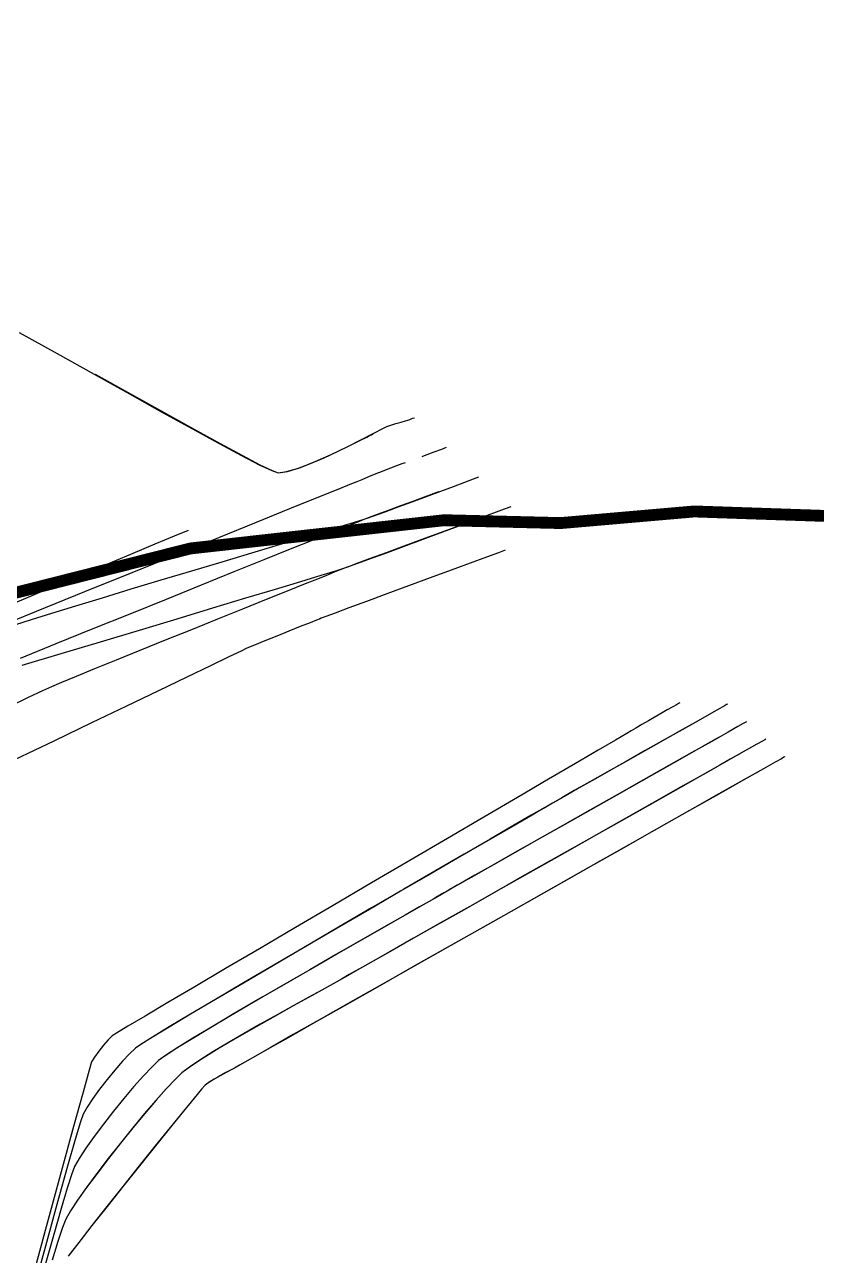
# Model space of a CAD drawing. Header units: metres. Extents: x 708868 to 711043, y 5411316 to 5413138.
# Drawn here: x 710462.6 to 710529.5, y 5412530.9 to 5412634.7 of the extents above; entities that cross this region are included whole.
import ezdxf

# ---------------------------------------------------------------- set-up
doc = ezdxf.new("R2010")
doc.units = ezdxf.units.M
doc.linetypes.add('DASHED', pattern=[0.75, 0.5, -0.25])
for name, color, linetype in [('C-ANNO-TABL', 1, 'Continuous'), ('Rionegro 2010_Contours', 7, 'Continuous'), ('Rionegro 2014_Contours', 7, 'Continuous'), ('Rionegro 2018_Contours', 7, 'Continuous')]:
    doc.layers.add(name, color=color, linetype=linetype)

msp = doc.modelspace()

# ---------------------------------------------------------------- linework, layer by layer
at = {"layer": 'C-ANNO-TABL', "color": 4, "linetype": 'DASHED', "true_color": 0x3dffff, "const_width": 1, "flags": 128}
msp.add_lwpolyline([(711042.54, 5413065.08), (710960.96, 5413110.4), (710928.51, 5413129.62), (710904.96, 5413136.48), (710878.34, 5413137.92), (710860.98, 5413136.79), (710843.25, 5413130), (710825.89, 5413114.54), (710808.92, 5413089.66), (710785.53, 5413050.07), (710767.48, 5413018.5), (710750.58, 5412962.4), (710732.95, 5412902.16), (710722.63, 5412876.69), (710711.1, 5412854.24), (710709.27, 5412838.47), (710712.25, 5412799.16), (710711.4, 5412767.16), (710706.84, 5412750.08), (710696.97, 5412735.65), (710677.97, 5412728.44), (710654.04, 5412726.54), (710627.07, 5412724.64), (710606.56, 5412720.47), (710589.8, 5412712.38), (710580.58, 5412698.73), (710577.45, 5412692.07), (710576.62, 5412681.45), (710581.7, 5412658.89), (710586.52, 5412640.58), (710590.14, 5412620.11), (710586.76, 5412609.51), (710569.89, 5412600.36), (710548.45, 5412592.65), (710519.16, 5412593.65), (710507.9, 5412592.67), (710498.04, 5412592.91), (710476.65, 5412590.53), (710453.44, 5412584.65), (710430.06, 5412578.87), (710407.17, 5412571.65), (710393.36, 5412565.35), (710390.57, 5412558.78), (710388.56, 5412550.53), (710383.7, 5412533.01), (710380.56, 5412521.69), (710371.65, 5412514.46), (710365.86, 5412509.89), (710362.01, 5412504.59), (710331.38, 5412455.85), (710322.46, 5412437.3), (710314.75, 5412419.96), (710310.91, 5412404.45), (710310.19, 5412389.52), (710312.36, 5412375.55), (710316.7, 5412365.43), (710327.06, 5412353.87), (710331.95, 5412345.85), (710336.14, 5412343.08), (710341.7, 5412343.55), (710347.66, 5412345.73), (710357.76, 5412346.03), (710373.48, 5412344.55), (710380.94, 5412341.93), (710387.56, 5412337.03), (710390.34, 5412331.13), (710393.23, 5412321.91), (710394.37, 5412314.08), (710391.95, 5412287.73), (710391.95, 5412242), (710398.77, 5412181.36), (710397.17, 5412154.92), (710391.09, 5412141.08), (710382.35, 5412135.26), (710365.93, 5412125.12), (710349.52, 5412122.86), (710314.94, 5412100.53), (710310.16, 5412097.45), (710304.08, 5412096.97), (710288.95, 5412103.64), (710260.4, 5412118.75), (710227.16, 5412131.8), (710192.2, 5412139.84), (710067.13, 5412167.23), (710056.51, 5412173.82), (710010.25, 5412214.54), (709997.9, 5412231.7), (709990.99, 5412235.84), (709981.95, 5412236.81), (709941.87, 5412226.35), (709906.21, 5412219.68), (709872.55, 5412206.97), (709858.98, 5412200.97), (709841.48, 5412178.77), (709831.7, 5412162.57), (709826.82, 5412138.12), (709826.1, 5412113.87), (709847.99, 5412057.97), (709847.99, 5412027.52), (709841.15, 5411995.84), (709821.68, 5411967.67), (709785.13, 5411896), (709764.5, 5411870.43), (709729.92, 5411841.63), (709687.88, 5411828.1), (709653.61, 5411828.39), (709636.8, 5411836.29), (709611.99, 5411871.53), (709572.15, 5411935.23), (709533.47, 5411953.88), (709461.2, 5411963.08), (709400.58, 5411961.74), (709328.3, 5411946.17), (709283.9, 5411933.17), (709246.82, 5411886.15), (709230.21, 5411871.99), (709186.77, 5411865.79), (709143.57, 5411868.97), (709131.37, 5411871.68), (709115.44, 5411870.35), (709084.2, 5411857.65), (709062.64, 5411854.33), (708913.41, 5411851.54)], dxfattribs=at)
at = {"layer": 'Rionegro 2010_Contours'}
for points in [[(710462.19, 5412608.76, 249), (710465.39, 5412606.97, 249), (710468.51, 5412605.23, 249), (710471.49, 5412603.57, 249), (710474.27, 5412602.01, 249), (710476.81, 5412600.61, 249), (710479.06, 5412599.38, 249), (710480.95, 5412598.36, 249), (710482.45, 5412597.59, 249), (710483.5, 5412597.1, 249), (710484.04, 5412596.92, 249), (710484.84, 5412597.03, 249), (710485.92, 5412597.37, 249), (710487.18, 5412597.87, 249), (710488.53, 5412598.47, 249), (710489.86, 5412599.11, 249), (710491.09, 5412599.73, 249), (710492.13, 5412600.26, 249), (710492.87, 5412600.65, 249), (710493.22, 5412600.82, 249), (710493.54, 5412600.92, 249), (710493.97, 5412601.06, 249), (710494.42, 5412601.19, 249), (710494.79, 5412601.3, 249), (710494.98, 5412601.35, 249), (710495.17, 5412601.42, 249), (710495.39, 5412601.51, 249), (710495.54, 5412601.56, 249)], [(710496.2, 5412598.29, 248), (710496.39, 5412598.36, 248), (710497.21, 5412598.67, 248), (710497.86, 5412598.92, 248), (710498.26, 5412599.07, 248)], [(710461.91, 5412584.11, 247), (710463.24, 5412584.54, 247), (710464.95, 5412585.07, 247), (710466.96, 5412585.69, 247), (710469.21, 5412586.37, 247), (710471.64, 5412587.11, 247), (710474.18, 5412587.87, 247), (710476.76, 5412588.64, 247), (710479.33, 5412589.41, 247), (710481.82, 5412590.15, 247), (710484.16, 5412590.85, 247), (710486.29, 5412591.48, 247), (710488.14, 5412592.04, 247), (710489.65, 5412592.49, 247), (710490.76, 5412592.83, 247), (710491.39, 5412593.03, 247), (710492.12, 5412593.29, 247), (710493.07, 5412593.62, 247), (710494.17, 5412594.03, 247), (710495.35, 5412594.47, 247), (710496.57, 5412594.92, 247), (710497.76, 5412595.36, 247), (710498.85, 5412595.77, 247), (710499.8, 5412596.13, 247), (710500.53, 5412596.4, 247), (710500.99, 5412596.57, 247)], [(710462.44, 5412580.67, 246), (710465.73, 5412581.66, 246), (710469.04, 5412582.65, 246), (710472.33, 5412583.64, 246), (710475.51, 5412584.6, 246), (710478.53, 5412585.51, 246), (710481.32, 5412586.35, 246), (710483.82, 5412587.1, 246), (710485.96, 5412587.75, 246), (710487.68, 5412588.27, 246), (710488.91, 5412588.65, 246), (710489.6, 5412588.87, 246), (710490.45, 5412589.17, 246), (710491.62, 5412589.59, 246), (710493.04, 5412590.1, 246), (710494.61, 5412590.69, 246), (710496.28, 5412591.3, 246), (710497.95, 5412591.93, 246), (710499.55, 5412592.53, 246), (710501.01, 5412593.07, 246), (710502.24, 5412593.53, 246), (710503.16, 5412593.88, 246), (710503.71, 5412594.08, 246)], [(710460.32, 5412585.32, 248), (710463.49, 5412586.65, 248), (710466.47, 5412587.9, 248), (710469.19, 5412589.04, 248), (710471.6, 5412590.05, 248), (710473.66, 5412590.91, 248), (710475.3, 5412591.58, 248), (710476.47, 5412592.06, 248), (710476.49, 5412592.07, 248)], [(710521.96, 5412577.39, 246), (710521.89, 5412577.35, 246), (710521.71, 5412577.24, 246), (710521.32, 5412577.03, 246), (710520.62, 5412576.63, 246), (710519.49, 5412575.99, 246), (710518.13, 5412575.23, 246), (710516.63, 5412574.38, 246), (710515.03, 5412573.48, 246), (710513.41, 5412572.56, 246), (710511.83, 5412571.67, 246), (710510.35, 5412570.83, 246), (710509.04, 5412570.09, 246), (710507.98, 5412569.48, 246), (710507.21, 5412569.04, 246), (710506.55, 5412568.67, 246), (710505.41, 5412568.01, 246), (710503.86, 5412567.11, 246), (710501.94, 5412566, 246), (710499.73, 5412564.72, 246), (710497.28, 5412563.3, 246), (710494.66, 5412561.78, 246), (710491.93, 5412560.19, 246), (710489.15, 5412558.57, 246), (710486.38, 5412556.95, 246), (710483.68, 5412555.37, 246), (710481.12, 5412553.86, 246), (710478.75, 5412552.47, 246), (710476.64, 5412551.22, 246), (710474.85, 5412550.14, 246), (710473.43, 5412549.29, 246), (710472.46, 5412548.68, 246), (710472, 5412548.35, 246), (710471.5, 5412547.88, 246), (710470.91, 5412547.25, 246), (710470.27, 5412546.51, 246), (710469.61, 5412545.71, 246), (710468.97, 5412544.89, 246), (710468.4, 5412544.1, 246), (710467.92, 5412543.38, 246), (710467.58, 5412542.79, 246), (710467.36, 5412542.14, 246), (710466.92, 5412540.64, 246), (710466.28, 5412538.39, 246), (710465.46, 5412535.46, 246), (710464.5, 5412531.95, 246), (710463.4, 5412527.95, 246)], [(710523.58, 5412575.91, 247), (710523.5, 5412575.87, 247), (710523.3, 5412575.75, 247), (710522.85, 5412575.5, 247), (710522.02, 5412575.03, 247), (710520.64, 5412574.25, 247), (710518.95, 5412573.3, 247), (710517.01, 5412572.2, 247), (710514.89, 5412571.01, 247), (710512.65, 5412569.74, 247), (710510.35, 5412568.45, 247), (710508.07, 5412567.16, 247), (710505.87, 5412565.91, 247), (710503.81, 5412564.75, 247), (710501.96, 5412563.7, 247), (710500.38, 5412562.8, 247), (710499.14, 5412562.1, 247), (710498.3, 5412561.62, 247), (710497.48, 5412561.14, 247), (710496.27, 5412560.46, 247), (710494.75, 5412559.59, 247), (710492.97, 5412558.57, 247), (710491, 5412557.44, 247), (710488.89, 5412556.24, 247), (710486.71, 5412554.98, 247), (710484.51, 5412553.71, 247), (710482.36, 5412552.46, 247), (710480.33, 5412551.27, 247), (710478.47, 5412550.17, 247), (710476.84, 5412549.19, 247), (710475.5, 5412548.36, 247), (710474.52, 5412547.72, 247), (710473.96, 5412547.31, 247), (710473.38, 5412546.76, 247), (710472.67, 5412546.01, 247), (710471.87, 5412545.11, 247), (710471.02, 5412544.1, 247), (710470.15, 5412543.03, 247), (710469.3, 5412541.94, 247), (710468.51, 5412540.89, 247), (710467.81, 5412539.91, 247), (710467.25, 5412539.05, 247), (710466.85, 5412538.36, 247), (710466.62, 5412537.75, 247), (710466.25, 5412536.55, 247), (710465.74, 5412534.83, 247), (710465.11, 5412532.64, 247), (710464.39, 5412530.06, 247)], [(710525.19, 5412574.43, 248), (710525.12, 5412574.39, 248), (710524.91, 5412574.27, 248), (710524.44, 5412574.01, 248), (710523.55, 5412573.5, 248), (710522.05, 5412572.66, 248), (710520.19, 5412571.6, 248), (710518.01, 5412570.38, 248), (710515.59, 5412569.01, 248), (710512.98, 5412567.54, 248), (710510.25, 5412565.99, 248), (710507.45, 5412564.41, 248), (710504.65, 5412562.83, 248), (710501.9, 5412561.27, 248), (710499.28, 5412559.79, 248), (710496.83, 5412558.4, 248), (710494.62, 5412557.15, 248), (710492.71, 5412556.07, 248), (710491.16, 5412555.19, 248), (710490.04, 5412554.56, 248), (710489.39, 5412554.19, 248), (710488.69, 5412553.79, 248), (710487.74, 5412553.26, 248), (710486.6, 5412552.63, 248), (710485.32, 5412551.93, 248), (710483.95, 5412551.17, 248), (710482.53, 5412550.37, 248), (710481.13, 5412549.57, 248), (710479.77, 5412548.79, 248), (710478.53, 5412548.04, 248), (710477.44, 5412547.35, 248), (710476.55, 5412546.76, 248), (710475.92, 5412546.27, 248), (710475.34, 5412545.71, 248), (710474.59, 5412544.93, 248), (710473.73, 5412543.95, 248), (710472.77, 5412542.83, 248), (710471.76, 5412541.61, 248), (710470.73, 5412540.33, 248), (710469.71, 5412539.04, 248), (710468.75, 5412537.78, 248), (710467.87, 5412536.6, 248), (710467.12, 5412535.53, 248), (710466.53, 5412534.63, 248), (710466.13, 5412533.93, 248), (710465.84, 5412533.22, 248), (710465.44, 5412532.04, 248), (710464.96, 5412530.47, 248)], [(710526.81, 5412572.95, 249), (710526.73, 5412572.91, 249), (710526.51, 5412572.78, 249), (710526, 5412572.5, 249), (710525.01, 5412571.94, 249), (710523.34, 5412570.99, 249), (710521.23, 5412569.8, 249), (710518.76, 5412568.4, 249), (710515.98, 5412566.83, 249), (710512.96, 5412565.12, 249), (710509.76, 5412563.31, 249), (710506.44, 5412561.44, 249), (710503.07, 5412559.53, 249), (710499.72, 5412557.64, 249), (710496.43, 5412555.78, 249), (710493.29, 5412554, 249), (710490.35, 5412552.34, 249), (710487.67, 5412550.83, 249), (710485.32, 5412549.5, 249), (710483.37, 5412548.39, 249), (710481.87, 5412547.54, 249), (710480.89, 5412546.99, 249), (710480.49, 5412546.76, 249), (710480.13, 5412546.56, 249), (710479.66, 5412546.31, 249), (710479.15, 5412546.03, 249), (710478.65, 5412545.74, 249), (710478.2, 5412545.47, 249), (710477.88, 5412545.23, 249), (710477.58, 5412544.89, 249), (710476.95, 5412544.14, 249), (710476.05, 5412543.04, 249), (710474.93, 5412541.67, 249), (710473.67, 5412540.11, 249), (710472.32, 5412538.42, 249), (710470.94, 5412536.69, 249), (710469.59, 5412534.99, 249), (710468.33, 5412533.39, 249), (710467.22, 5412531.97, 249), (710466.32, 5412530.79, 249)]]:
    msp.add_polyline3d(points, dxfattribs=at)
at = {"layer": 'Rionegro 2014_Contours'}
for points in [[(710468.6, 5412605.24, 249), (710468.61, 5412605.23, 249), (710471.59, 5412603.57, 249), (710474.37, 5412602.02, 249), (710476.91, 5412600.61, 249), (710479.14, 5412599.38, 249), (710481.03, 5412598.36, 249), (710482.5, 5412597.59, 249), (710483.53, 5412597.1, 249), (710484.04, 5412596.92, 249), (710484.74, 5412597.01, 249), (710485.68, 5412597.28, 249), (710486.77, 5412597.69, 249), (710487.92, 5412598.18, 249), (710489.06, 5412598.71, 249), (710490.09, 5412599.21, 249), (710490.94, 5412599.63, 249), (710491.52, 5412599.93, 249), (710491.75, 5412600.05, 249), (710491.92, 5412600.12, 249), (710492.07, 5412600.18, 249)], [(710459.52, 5412583.56, 248), (710463.65, 5412585.23, 248), (710467.73, 5412586.89, 248), (710471.71, 5412588.5, 248), (710475.5, 5412590.03, 248), (710479.03, 5412591.46, 248), (710482.22, 5412592.75, 248), (710485.02, 5412593.89, 248), (710487.33, 5412594.82, 248), (710489.1, 5412595.54, 248), (710490.25, 5412596, 248), (710490.7, 5412596.18, 248), (710491.14, 5412596.36, 248), (710491.71, 5412596.6, 248), (710492.32, 5412596.84, 248), (710492.84, 5412597.06, 248), (710493.19, 5412597.19, 248), (710493.56, 5412597.33, 248), (710494.06, 5412597.52, 248), (710494.52, 5412597.69, 248), (710494.8, 5412597.79, 248)], [(710462.29, 5412581.27, 247), (710465.32, 5412582.5, 247), (710468.43, 5412583.76, 247), (710471.55, 5412585.02, 247), (710474.61, 5412586.26, 247), (710477.57, 5412587.45, 247), (710480.34, 5412588.57, 247), (710482.87, 5412589.59, 247), (710485.09, 5412590.49, 247), (710486.94, 5412591.23, 247), (710488.36, 5412591.81, 247), (710489.28, 5412592.18, 247), (710489.65, 5412592.32, 247), (710489.94, 5412592.44, 247), (710490.32, 5412592.6, 247), (710490.72, 5412592.76, 247), (710491.1, 5412592.91, 247), (710491.39, 5412593.03, 247), (710491.74, 5412593.16, 247), (710492.43, 5412593.42, 247), (710493.35, 5412593.76, 247), (710494.39, 5412594.14, 247), (710495.44, 5412594.53, 247), (710496.4, 5412594.88, 247), (710497.16, 5412595.16, 247), (710497.61, 5412595.33, 247)], [(710461.37, 5412577.2, 246), (710462.98, 5412577.97, 246), (710464.19, 5412578.54, 246), (710464.95, 5412578.88, 246), (710465.79, 5412579.24, 246), (710467.02, 5412579.75, 246), (710468.58, 5412580.39, 246), (710470.39, 5412581.13, 246), (710472.4, 5412581.94, 246), (710474.54, 5412582.81, 246), (710476.75, 5412583.7, 246), (710478.94, 5412584.58, 246), (710481.07, 5412585.44, 246), (710483.05, 5412586.24, 246), (710484.83, 5412586.95, 246), (710486.35, 5412587.56, 246), (710487.52, 5412588.03, 246), (710488.29, 5412588.34, 246), (710488.59, 5412588.46, 246), (710488.81, 5412588.55, 246), (710489.09, 5412588.67, 246), (710489.38, 5412588.78, 246), (710489.6, 5412588.87, 246), (710489.92, 5412588.99, 246), (710490.7, 5412589.28, 246), (710491.83, 5412589.7, 246), (710493.2, 5412590.2, 246), (710494.69, 5412590.75, 246), (710496.21, 5412591.31, 246), (710497.65, 5412591.85, 246), (710498.91, 5412592.31, 246), (710499.86, 5412592.66, 246), (710500.42, 5412592.87, 246)], [(710461.83, 5412572.72, 245), (710465.15, 5412574.3, 245), (710468.32, 5412575.83, 245), (710471.28, 5412577.25, 245), (710473.98, 5412578.55, 245), (710476.36, 5412579.69, 245), (710478.35, 5412580.65, 245), (710479.9, 5412581.4, 245), (710480.95, 5412581.9, 245), (710481.44, 5412582.13, 245), (710482.08, 5412582.4, 245), (710482.95, 5412582.76, 245), (710483.95, 5412583.16, 245), (710484.97, 5412583.58, 245), (710485.94, 5412583.96, 245), (710486.76, 5412584.29, 245), (710487.32, 5412584.51, 245), (710487.54, 5412584.6, 245), (710487.67, 5412584.66, 245), (710487.8, 5412584.71, 245), (710488.09, 5412584.81, 245), (710488.87, 5412585.1, 245), (710490.05, 5412585.54, 245), (710491.54, 5412586.09, 245), (710493.24, 5412586.72, 245), (710495.06, 5412587.39, 245), (710496.9, 5412588.07, 245), (710498.68, 5412588.72, 245), (710500.29, 5412589.32, 245), (710501.65, 5412589.82, 245), (710502.66, 5412590.2, 245), (710503.23, 5412590.41, 245)], [(710517.95, 5412577.51, 245), (710517.93, 5412577.5, 245), (710517.84, 5412577.45, 245), (710517.66, 5412577.34, 245), (710517.34, 5412577.16, 245), (710516.88, 5412576.91, 245), (710516.44, 5412576.66, 245), (710516.12, 5412576.47, 245), (710515.77, 5412576.27, 245), (710515.29, 5412575.99, 245), (710514.75, 5412575.67, 245), (710514.24, 5412575.37, 245), (710513.85, 5412575.14, 245), (710513.46, 5412574.91, 245), (710512.51, 5412574.36, 245), (710511.05, 5412573.5, 245), (710509.14, 5412572.39, 245), (710506.85, 5412571.05, 245), (710504.25, 5412569.52, 245), (710501.39, 5412567.85, 245), (710498.34, 5412566.06, 245), (710495.16, 5412564.2, 245), (710491.92, 5412562.3, 245), (710488.68, 5412560.41, 245), (710485.51, 5412558.54, 245), (710482.46, 5412556.75, 245), (710479.6, 5412555.07, 245), (710477, 5412553.54, 245), (710474.72, 5412552.2, 245), (710472.82, 5412551.07, 245), (710471.36, 5412550.2, 245), (710470.41, 5412549.63, 245), (710470.03, 5412549.39, 245), (710469.7, 5412549.07, 245), (710469.31, 5412548.61, 245), (710468.9, 5412548.1, 245), (710468.54, 5412547.61, 245), (710468.3, 5412547.21, 245), (710468.1, 5412546.51, 245), (710467.58, 5412544.65, 245), (710466.78, 5412541.74, 245), (710465.73, 5412537.91, 245), (710464.47, 5412533.28, 245), (710463.03, 5412527.97, 245)], [(710519.61, 5412576.06, 246), (710519.54, 5412576.02, 246), (710519.35, 5412575.91, 246), (710518.93, 5412575.67, 246), (710518.16, 5412575.24, 246), (710516.94, 5412574.55, 246), (710515.5, 5412573.73, 246), (710513.94, 5412572.85, 246), (710512.35, 5412571.96, 246), (710510.83, 5412571.09, 246), (710509.46, 5412570.32, 246), (710508.34, 5412569.69, 246), (710507.56, 5412569.24, 246), (710507.21, 5412569.04, 246), (710506.92, 5412568.87, 246), (710506.54, 5412568.65, 246), (710506.14, 5412568.42, 246), (710505.77, 5412568.2, 246), (710505.47, 5412568.03, 246), (710505.13, 5412567.82, 246), (710504.26, 5412567.32, 246), (710502.94, 5412566.56, 246), (710501.23, 5412565.57, 246), (710499.19, 5412564.39, 246), (710496.88, 5412563.05, 246), (710494.38, 5412561.6, 246), (710491.74, 5412560.06, 246), (710489.03, 5412558.49, 246), (710486.31, 5412556.9, 246), (710483.65, 5412555.34, 246), (710481.11, 5412553.85, 246), (710478.75, 5412552.47, 246), (710476.65, 5412551.22, 246), (710474.86, 5412550.15, 246), (710473.44, 5412549.29, 246), (710472.46, 5412548.68, 246), (710472, 5412548.35, 246), (710471.5, 5412547.88, 246), (710470.91, 5412547.25, 246), (710470.27, 5412546.51, 246), (710469.61, 5412545.71, 246), (710468.97, 5412544.89, 246), (710468.4, 5412544.1, 246), (710467.92, 5412543.38, 246), (710467.58, 5412542.79, 246), (710467.36, 5412542.14, 246), (710466.92, 5412540.64, 246), (710466.28, 5412538.39, 246), (710465.46, 5412535.46, 246), (710464.5, 5412531.95, 246), (710463.4, 5412527.95, 246)], [(710521.27, 5412574.61, 247), (710521.2, 5412574.57, 247), (710521, 5412574.45, 247), (710520.56, 5412574.2, 247), (710519.72, 5412573.73, 247), (710518.34, 5412572.95, 247), (710516.64, 5412571.99, 247), (710514.71, 5412570.9, 247), (710512.62, 5412569.71, 247), (710510.43, 5412568.48, 247), (710508.23, 5412567.23, 247), (710506.07, 5412566.01, 247), (710504.04, 5412564.87, 247), (710502.21, 5412563.83, 247), (710500.65, 5412562.95, 247), (710499.43, 5412562.26, 247), (710498.62, 5412561.8, 247), (710498.3, 5412561.62, 247), (710498.04, 5412561.46, 247), (710497.7, 5412561.26, 247), (710497.36, 5412561.07, 247), (710497.1, 5412560.91, 247), (710496.78, 5412560.73, 247), (710495.98, 5412560.27, 247), (710494.75, 5412559.58, 247), (710493.19, 5412558.69, 247), (710491.36, 5412557.64, 247), (710489.32, 5412556.48, 247), (710487.16, 5412555.23, 247), (710484.95, 5412553.96, 247), (710482.75, 5412552.68, 247), (710480.64, 5412551.45, 247), (710478.69, 5412550.3, 247), (710476.98, 5412549.27, 247), (710475.57, 5412548.4, 247), (710474.54, 5412547.74, 247), (710473.96, 5412547.31, 247), (710473.38, 5412546.76, 247), (710472.67, 5412546.01, 247), (710471.87, 5412545.11, 247), (710471.02, 5412544.1, 247), (710470.15, 5412543.03, 247), (710469.3, 5412541.94, 247), (710468.51, 5412540.89, 247), (710467.81, 5412539.91, 247), (710467.25, 5412539.05, 247), (710466.85, 5412538.36, 247), (710466.62, 5412537.75, 247), (710466.25, 5412536.55, 247), (710465.74, 5412534.83, 247), (710465.11, 5412532.64, 247), (710464.39, 5412530.06, 247)], [(710522.93, 5412573.15, 248), (710522.86, 5412573.11, 248), (710522.65, 5412573, 248), (710522.19, 5412572.74, 248), (710521.31, 5412572.24, 248), (710519.83, 5412571.4, 248), (710517.99, 5412570.36, 248), (710515.85, 5412569.15, 248), (710513.47, 5412567.8, 248), (710510.92, 5412566.36, 248), (710508.25, 5412564.85, 248), (710505.54, 5412563.32, 248), (710502.85, 5412561.8, 248), (710500.23, 5412560.32, 248), (710497.75, 5412558.92, 248), (710495.48, 5412557.63, 248), (710493.48, 5412556.5, 248), (710491.81, 5412555.55, 248), (710490.52, 5412554.83, 248), (710489.7, 5412554.36, 248), (710489.39, 5412554.19, 248), (710489.19, 5412554.07, 248), (710488.94, 5412553.92, 248), (710488.73, 5412553.8, 248), (710488.44, 5412553.64, 248), (710487.72, 5412553.25, 248), (710486.64, 5412552.66, 248), (710485.3, 5412551.92, 248), (710483.78, 5412551.07, 248), (710482.18, 5412550.17, 248), (710480.57, 5412549.24, 248), (710479.06, 5412548.35, 248), (710477.72, 5412547.52, 248), (710476.64, 5412546.82, 248), (710475.92, 5412546.27, 248), (710475.35, 5412545.72, 248), (710474.61, 5412544.94, 248), (710473.75, 5412543.97, 248), (710472.79, 5412542.85, 248), (710471.78, 5412541.63, 248), (710470.74, 5412540.35, 248), (710469.73, 5412539.05, 248), (710468.76, 5412537.79, 248), (710467.88, 5412536.6, 248), (710467.12, 5412535.54, 248), (710466.53, 5412534.63, 248), (710466.13, 5412533.93, 248), (710465.84, 5412533.22, 248), (710465.44, 5412532.04, 248), (710464.96, 5412530.47, 248)], [(710524.59, 5412571.7, 249), (710524.52, 5412571.66, 249), (710524.3, 5412571.54, 249), (710523.8, 5412571.26, 249), (710522.85, 5412570.72, 249), (710521.24, 5412569.81, 249), (710519.21, 5412568.66, 249), (710516.83, 5412567.31, 249), (710514.16, 5412565.8, 249), (710511.25, 5412564.16, 249), (710508.18, 5412562.42, 249), (710505, 5412560.62, 249), (710501.77, 5412558.8, 249), (710498.56, 5412556.98, 249), (710495.42, 5412555.21, 249), (710492.43, 5412553.51, 249), (710489.63, 5412551.93, 249), (710487.09, 5412550.5, 249), (710484.88, 5412549.24, 249), (710483.05, 5412548.21, 249), (710481.67, 5412547.43, 249), (710480.79, 5412546.93, 249), (710480.49, 5412546.76, 249), (710480.42, 5412546.72, 249), (710480.36, 5412546.68, 249), (710480.14, 5412546.57, 249), (710479.62, 5412546.29, 249), (710478.95, 5412545.92, 249), (710478.32, 5412545.54, 249), (710477.88, 5412545.23, 249), (710477.58, 5412544.9, 249), (710476.96, 5412544.15, 249), (710476.06, 5412543.05, 249), (710474.95, 5412541.68, 249), (710473.68, 5412540.12, 249), (710472.33, 5412538.43, 249), (710470.95, 5412536.7, 249), (710469.6, 5412534.99, 249), (710468.33, 5412533.39, 249), (710467.22, 5412531.97, 249), (710466.32, 5412530.8, 249)]]:
    msp.add_polyline3d(points, dxfattribs=at)
at = {"layer": 'Rionegro 2018_Contours'}
for points in [[(710468.6, 5412605.24, 249), (710468.61, 5412605.23, 249), (710471.59, 5412603.57, 249), (710474.37, 5412602.02, 249), (710476.91, 5412600.61, 249), (710479.14, 5412599.38, 249), (710481.03, 5412598.36, 249), (710482.5, 5412597.59, 249), (710483.53, 5412597.1, 249), (710484.04, 5412596.92, 249), (710484.74, 5412597.01, 249), (710485.68, 5412597.28, 249), (710486.77, 5412597.69, 249), (710487.92, 5412598.18, 249), (710489.06, 5412598.71, 249), (710490.09, 5412599.21, 249), (710490.94, 5412599.63, 249), (710491.52, 5412599.93, 249), (710491.75, 5412600.05, 249), (710491.92, 5412600.12, 249), (710492.07, 5412600.18, 249)], [(710459.52, 5412583.56, 248), (710463.65, 5412585.23, 248), (710467.73, 5412586.89, 248), (710471.71, 5412588.5, 248), (710475.5, 5412590.03, 248), (710479.03, 5412591.46, 248), (710482.22, 5412592.75, 248), (710485.02, 5412593.89, 248), (710487.33, 5412594.82, 248), (710489.1, 5412595.54, 248), (710490.25, 5412596, 248), (710490.7, 5412596.18, 248), (710491.14, 5412596.36, 248), (710491.71, 5412596.6, 248), (710492.32, 5412596.84, 248), (710492.84, 5412597.06, 248), (710493.19, 5412597.19, 248), (710493.56, 5412597.33, 248), (710494.06, 5412597.52, 248), (710494.52, 5412597.69, 248), (710494.8, 5412597.79, 248)], [(710462.29, 5412581.27, 247), (710465.32, 5412582.5, 247), (710468.43, 5412583.76, 247), (710471.55, 5412585.02, 247), (710474.61, 5412586.26, 247), (710477.57, 5412587.45, 247), (710480.34, 5412588.57, 247), (710482.87, 5412589.59, 247), (710485.09, 5412590.49, 247), (710486.94, 5412591.23, 247), (710488.36, 5412591.81, 247), (710489.28, 5412592.18, 247), (710489.65, 5412592.32, 247), (710489.94, 5412592.44, 247), (710490.32, 5412592.6, 247), (710490.72, 5412592.76, 247), (710491.1, 5412592.91, 247), (710491.39, 5412593.03, 247), (710491.74, 5412593.16, 247), (710492.43, 5412593.42, 247), (710493.35, 5412593.76, 247), (710494.39, 5412594.14, 247), (710495.44, 5412594.53, 247), (710496.4, 5412594.88, 247), (710497.16, 5412595.16, 247), (710497.61, 5412595.33, 247)], [(710461.37, 5412577.2, 246), (710462.98, 5412577.97, 246), (710464.19, 5412578.54, 246), (710464.95, 5412578.88, 246), (710465.79, 5412579.24, 246), (710467.02, 5412579.75, 246), (710468.58, 5412580.39, 246), (710470.39, 5412581.13, 246), (710472.4, 5412581.94, 246), (710474.54, 5412582.81, 246), (710476.75, 5412583.7, 246), (710478.94, 5412584.58, 246), (710481.07, 5412585.44, 246), (710483.05, 5412586.24, 246), (710484.83, 5412586.95, 246), (710486.35, 5412587.56, 246), (710487.52, 5412588.03, 246), (710488.29, 5412588.34, 246), (710488.59, 5412588.46, 246), (710488.81, 5412588.55, 246), (710489.09, 5412588.67, 246), (710489.38, 5412588.78, 246), (710489.6, 5412588.87, 246), (710489.92, 5412588.99, 246), (710490.7, 5412589.28, 246), (710491.83, 5412589.7, 246), (710493.2, 5412590.2, 246), (710494.69, 5412590.75, 246), (710496.21, 5412591.31, 246), (710497.65, 5412591.85, 246), (710498.91, 5412592.31, 246), (710499.86, 5412592.66, 246), (710500.42, 5412592.87, 246)], [(710461.83, 5412572.72, 245), (710465.15, 5412574.3, 245), (710468.32, 5412575.83, 245), (710471.28, 5412577.25, 245), (710473.98, 5412578.55, 245), (710476.36, 5412579.69, 245), (710478.35, 5412580.65, 245), (710479.9, 5412581.4, 245), (710480.95, 5412581.9, 245), (710481.44, 5412582.13, 245), (710482.08, 5412582.4, 245), (710482.95, 5412582.76, 245), (710483.95, 5412583.16, 245), (710484.97, 5412583.58, 245), (710485.94, 5412583.96, 245), (710486.76, 5412584.29, 245), (710487.32, 5412584.51, 245), (710487.54, 5412584.6, 245), (710487.67, 5412584.66, 245), (710487.8, 5412584.71, 245), (710488.09, 5412584.81, 245), (710488.87, 5412585.1, 245), (710490.05, 5412585.54, 245), (710491.54, 5412586.09, 245), (710493.24, 5412586.72, 245), (710495.06, 5412587.39, 245), (710496.9, 5412588.07, 245), (710498.68, 5412588.72, 245), (710500.29, 5412589.32, 245), (710501.65, 5412589.82, 245), (710502.66, 5412590.2, 245), (710503.23, 5412590.41, 245)], [(710517.95, 5412577.51, 245), (710517.93, 5412577.5, 245), (710517.84, 5412577.45, 245), (710517.66, 5412577.34, 245), (710517.34, 5412577.16, 245), (710516.88, 5412576.91, 245), (710516.44, 5412576.66, 245), (710516.12, 5412576.47, 245), (710515.77, 5412576.27, 245), (710515.29, 5412575.99, 245), (710514.75, 5412575.67, 245), (710514.24, 5412575.37, 245), (710513.85, 5412575.14, 245), (710513.46, 5412574.91, 245), (710512.51, 5412574.36, 245), (710511.05, 5412573.5, 245), (710509.14, 5412572.39, 245), (710506.85, 5412571.05, 245), (710504.25, 5412569.52, 245), (710501.39, 5412567.85, 245), (710498.34, 5412566.06, 245), (710495.16, 5412564.2, 245), (710491.92, 5412562.3, 245), (710488.68, 5412560.41, 245), (710485.51, 5412558.54, 245), (710482.46, 5412556.75, 245), (710479.6, 5412555.07, 245), (710477, 5412553.54, 245), (710474.72, 5412552.2, 245), (710472.82, 5412551.07, 245), (710471.36, 5412550.2, 245), (710470.41, 5412549.63, 245), (710470.03, 5412549.39, 245), (710469.7, 5412549.07, 245), (710469.31, 5412548.61, 245), (710468.9, 5412548.1, 245), (710468.54, 5412547.61, 245), (710468.3, 5412547.21, 245), (710468.1, 5412546.51, 245), (710467.58, 5412544.65, 245), (710466.78, 5412541.74, 245), (710465.73, 5412537.91, 245), (710464.47, 5412533.28, 245), (710463.03, 5412527.97, 245)], [(710519.61, 5412576.06, 246), (710519.54, 5412576.02, 246), (710519.35, 5412575.91, 246), (710518.93, 5412575.67, 246), (710518.16, 5412575.24, 246), (710516.94, 5412574.55, 246), (710515.5, 5412573.73, 246), (710513.94, 5412572.85, 246), (710512.35, 5412571.96, 246), (710510.83, 5412571.09, 246), (710509.46, 5412570.32, 246), (710508.34, 5412569.69, 246), (710507.56, 5412569.24, 246), (710507.21, 5412569.04, 246), (710506.92, 5412568.87, 246), (710506.54, 5412568.65, 246), (710506.14, 5412568.42, 246), (710505.77, 5412568.2, 246), (710505.47, 5412568.03, 246), (710505.13, 5412567.82, 246), (710504.26, 5412567.32, 246), (710502.94, 5412566.56, 246), (710501.23, 5412565.57, 246), (710499.19, 5412564.39, 246), (710496.88, 5412563.05, 246), (710494.38, 5412561.6, 246), (710491.74, 5412560.06, 246), (710489.03, 5412558.49, 246), (710486.31, 5412556.9, 246), (710483.65, 5412555.34, 246), (710481.11, 5412553.85, 246), (710478.75, 5412552.47, 246), (710476.65, 5412551.22, 246), (710474.86, 5412550.15, 246), (710473.44, 5412549.29, 246), (710472.46, 5412548.68, 246), (710472, 5412548.35, 246), (710471.5, 5412547.88, 246), (710470.91, 5412547.25, 246), (710470.27, 5412546.51, 246), (710469.61, 5412545.71, 246), (710468.97, 5412544.89, 246), (710468.4, 5412544.1, 246), (710467.92, 5412543.38, 246), (710467.58, 5412542.79, 246), (710467.36, 5412542.14, 246), (710466.92, 5412540.64, 246), (710466.28, 5412538.39, 246), (710465.46, 5412535.46, 246), (710464.5, 5412531.95, 246), (710463.4, 5412527.95, 246)], [(710521.27, 5412574.61, 247), (710521.2, 5412574.57, 247), (710521, 5412574.45, 247), (710520.56, 5412574.2, 247), (710519.72, 5412573.73, 247), (710518.34, 5412572.95, 247), (710516.64, 5412571.99, 247), (710514.71, 5412570.9, 247), (710512.62, 5412569.71, 247), (710510.43, 5412568.48, 247), (710508.23, 5412567.23, 247), (710506.07, 5412566.01, 247), (710504.04, 5412564.87, 247), (710502.21, 5412563.83, 247), (710500.65, 5412562.95, 247), (710499.43, 5412562.26, 247), (710498.62, 5412561.8, 247), (710498.3, 5412561.62, 247), (710498.04, 5412561.46, 247), (710497.7, 5412561.26, 247), (710497.36, 5412561.07, 247), (710497.1, 5412560.91, 247), (710496.78, 5412560.73, 247), (710495.98, 5412560.27, 247), (710494.75, 5412559.58, 247), (710493.19, 5412558.69, 247), (710491.36, 5412557.64, 247), (710489.32, 5412556.48, 247), (710487.16, 5412555.23, 247), (710484.95, 5412553.96, 247), (710482.75, 5412552.68, 247), (710480.64, 5412551.45, 247), (710478.69, 5412550.3, 247), (710476.98, 5412549.27, 247), (710475.57, 5412548.4, 247), (710474.54, 5412547.74, 247), (710473.96, 5412547.31, 247), (710473.38, 5412546.76, 247), (710472.67, 5412546.01, 247), (710471.87, 5412545.11, 247), (710471.02, 5412544.1, 247), (710470.15, 5412543.03, 247), (710469.3, 5412541.94, 247), (710468.51, 5412540.89, 247), (710467.81, 5412539.91, 247), (710467.25, 5412539.05, 247), (710466.85, 5412538.36, 247), (710466.62, 5412537.75, 247), (710466.25, 5412536.55, 247), (710465.74, 5412534.83, 247), (710465.11, 5412532.64, 247), (710464.39, 5412530.06, 247)], [(710522.93, 5412573.15, 248), (710522.86, 5412573.11, 248), (710522.65, 5412573, 248), (710522.19, 5412572.74, 248), (710521.31, 5412572.24, 248), (710519.83, 5412571.4, 248), (710517.99, 5412570.36, 248), (710515.85, 5412569.15, 248), (710513.47, 5412567.8, 248), (710510.92, 5412566.36, 248), (710508.25, 5412564.85, 248), (710505.54, 5412563.32, 248), (710502.85, 5412561.8, 248), (710500.23, 5412560.32, 248), (710497.75, 5412558.92, 248), (710495.48, 5412557.63, 248), (710493.48, 5412556.5, 248), (710491.81, 5412555.55, 248), (710490.52, 5412554.83, 248), (710489.7, 5412554.36, 248), (710489.39, 5412554.19, 248), (710489.19, 5412554.07, 248), (710488.94, 5412553.92, 248), (710488.73, 5412553.8, 248), (710488.44, 5412553.64, 248), (710487.72, 5412553.25, 248), (710486.64, 5412552.66, 248), (710485.3, 5412551.92, 248), (710483.78, 5412551.07, 248), (710482.18, 5412550.17, 248), (710480.57, 5412549.24, 248), (710479.06, 5412548.35, 248), (710477.72, 5412547.52, 248), (710476.64, 5412546.82, 248), (710475.92, 5412546.27, 248), (710475.35, 5412545.72, 248), (710474.61, 5412544.94, 248), (710473.75, 5412543.97, 248), (710472.79, 5412542.85, 248), (710471.78, 5412541.63, 248), (710470.74, 5412540.35, 248), (710469.73, 5412539.05, 248), (710468.76, 5412537.79, 248), (710467.88, 5412536.6, 248), (710467.12, 5412535.54, 248), (710466.53, 5412534.63, 248), (710466.13, 5412533.93, 248), (710465.84, 5412533.22, 248), (710465.44, 5412532.04, 248), (710464.96, 5412530.47, 248)], [(710524.59, 5412571.7, 249), (710524.52, 5412571.66, 249), (710524.3, 5412571.54, 249), (710523.8, 5412571.26, 249), (710522.85, 5412570.72, 249), (710521.24, 5412569.81, 249), (710519.21, 5412568.66, 249), (710516.83, 5412567.31, 249), (710514.16, 5412565.8, 249), (710511.25, 5412564.16, 249), (710508.18, 5412562.42, 249), (710505, 5412560.62, 249), (710501.77, 5412558.8, 249), (710498.56, 5412556.98, 249), (710495.42, 5412555.21, 249), (710492.43, 5412553.51, 249), (710489.63, 5412551.93, 249), (710487.09, 5412550.5, 249), (710484.88, 5412549.24, 249), (710483.05, 5412548.21, 249), (710481.67, 5412547.43, 249), (710480.79, 5412546.93, 249), (710480.49, 5412546.76, 249), (710480.42, 5412546.72, 249), (710480.36, 5412546.68, 249), (710480.14, 5412546.57, 249), (710479.62, 5412546.29, 249), (710478.95, 5412545.92, 249), (710478.32, 5412545.54, 249), (710477.88, 5412545.23, 249), (710477.58, 5412544.9, 249), (710476.96, 5412544.15, 249), (710476.06, 5412543.05, 249), (710474.95, 5412541.68, 249), (710473.68, 5412540.12, 249), (710472.33, 5412538.43, 249), (710470.95, 5412536.7, 249), (710469.6, 5412534.99, 249), (710468.33, 5412533.39, 249), (710467.22, 5412531.97, 249), (710466.32, 5412530.8, 249)]]:
    msp.add_polyline3d(points, dxfattribs=at)

doc.saveas('drawing.dxf')
